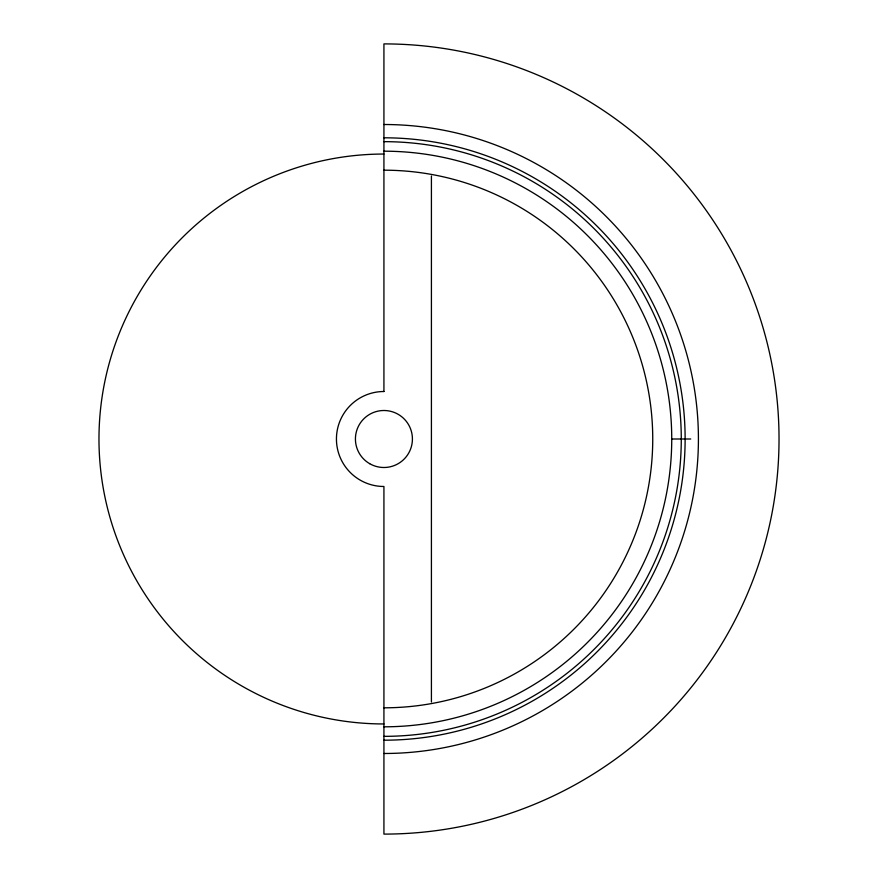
<?xml version="1.0" encoding="UTF-8"?>
<svg xmlns="http://www.w3.org/2000/svg" width="878" height="878" viewBox="0 0 878 878"><rect width="100%" height="100%" fill="white"/><g stroke="black" fill="none" stroke-linecap="round" stroke-linejoin="round"><path stroke-width="1.32" d="M383.927 151.192A287.808 287.808 0 0 1 671.736 439L690.734 439M431.416 175.995L431.416 702.005M383.927 723.955A284.955 284.955 0 0 1 98.973 439A284.955 284.955 0 0 1 383.927 154.045M383.927 170.189A268.811 268.811 0 0 1 652.738 439A268.811 268.811 0 0 1 383.927 707.811M383.927 124.511A314.489 314.489 0 0 1 698.416 439A314.489 314.489 0 0 1 383.927 753.489M383.927 137.802A301.198 301.198 0 0 1 685.125 439A301.198 301.198 0 0 1 383.927 740.198M383.927 141.654A297.346 297.346 0 0 1 681.273 439A297.346 297.346 0 0 1 383.927 736.346M671.736 439A287.808 287.808 0 0 1 383.927 726.808M383.927 391.511L383.927 43.9A395.1 395.1 0 0 1 779.027 439A395.1 395.1 0 0 1 383.927 834.1L383.927 486.489A47.489 47.489 0 0 1 336.439 439A47.489 47.489 0 0 1 383.927 391.511M369.682 463.683A28.491 28.491 0 0 0 412.419 439A28.491 28.491 0 0 0 369.682 414.317A28.491 28.491 0 0 0 369.682 463.683"/></g></svg>
